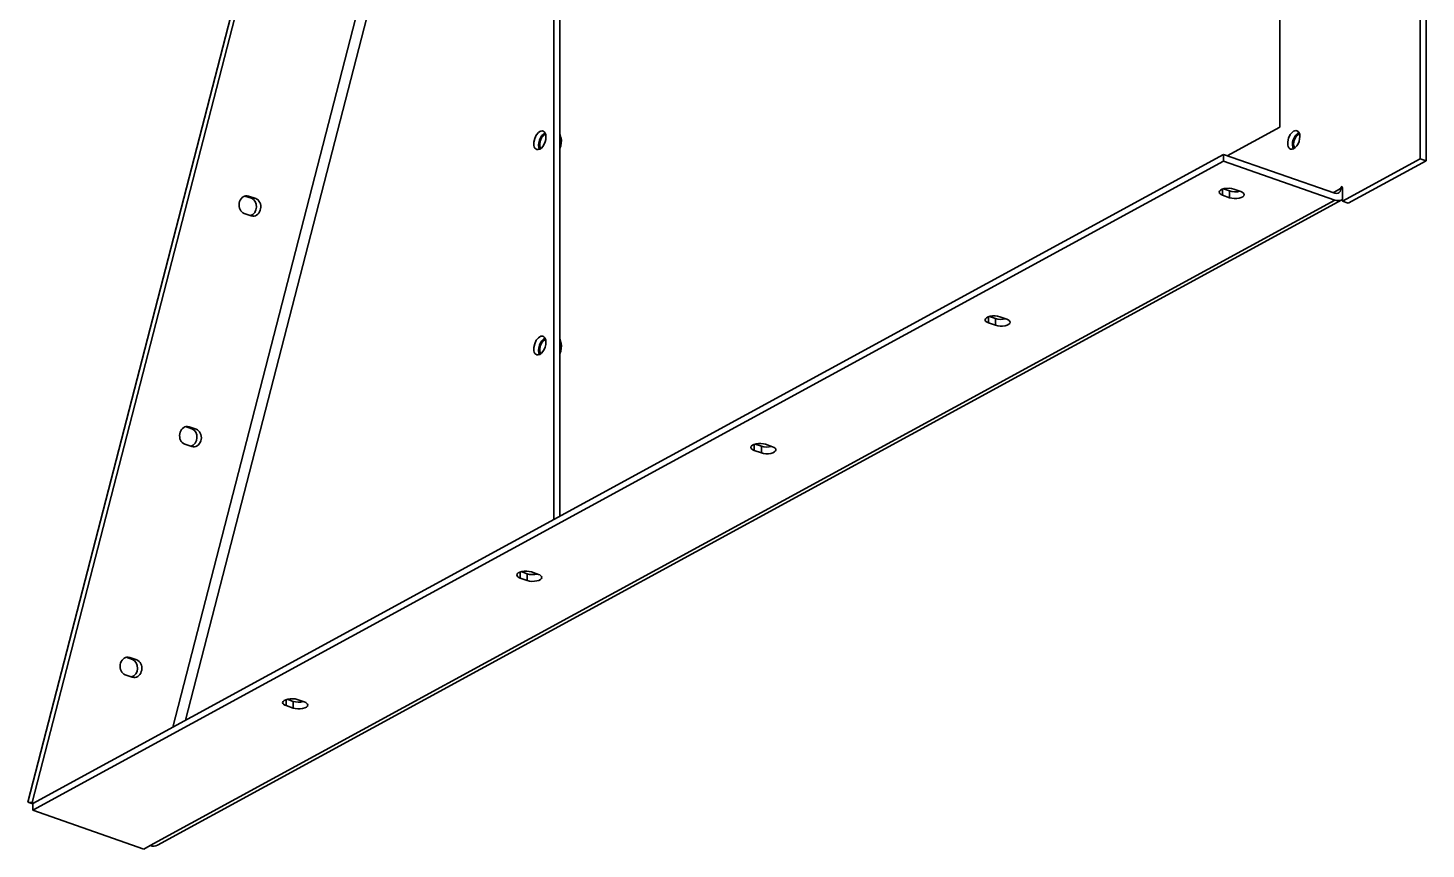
# Model space of a CAD drawing. Header units: millimetres. Extents: x 0 to 599, y 0 to 420.
# Drawn here: x 264.4 to 450.9, y 147.7 to 257.2 of the extents above; entities that cross this region are included whole.
import ezdxf

# ---------------------------------------------------------------- set-up
doc = ezdxf.new("R2010")
doc.units = ezdxf.units.MM

msp = doc.modelspace()

# ---------------------------------------------------------------- linework, layer by layer
at = {"color": 1, "lineweight": 35}
for p, q in [((431.37, 375.34), (431.37, 243.93)), ((311.86, 337.95), (264.37, 153.92)), ((312.43, 337.9), (264.94, 153.88)), ((283.71, 163.95), (327.13, 332.22)), ((328.49, 331.9), (285.38, 164.86)), ((334.54, 191.63), (334.54, 322.59)), ((335.32, 322.32), (335.32, 192.06)), ((450.11, 239.73), (450.11, 260.61)), ((450.89, 239.46), (450.89, 260.34)), ((331.97, 242.43), (332.19, 242.88)), ((332.19, 242.88), (332.48, 243.23)), ((332.48, 243.23), (332.64, 243.34)), ((332.6, 242.21), (332.75, 242.53)), ((332.64, 243.34), (332.79, 243.41)), ((332.89, 242.5), (332.71, 242.08)), ((332.75, 242.53), (332.93, 242.81)), ((332.79, 243.41), (332.95, 243.44)), ((333.02, 242.67), (332.89, 242.5)), ((332.93, 242.81), (333.15, 243.02)), ((332.95, 243.44), (333.09, 243.41)), ((333.16, 242.8), (333.02, 242.67)), ((333.09, 243.41), (333.25, 243.31)), ((333.15, 243.02), (333.37, 243.15)), ((333.3, 242.9), (333.16, 242.8)), ((333.25, 243.31), (333.37, 243.14)), ((333.44, 242.94), (333.3, 242.9)), ((333.37, 243.14), (333.45, 242.91)), ((333.45, 242.91), (333.48, 242.63)), ((333.48, 242.63), (333.45, 242.31)), ((335.32, 243.08), (335.47, 242.58)), ((335.47, 242.58), (335.51, 242.25)), ((335.49, 242.46), (335.47, 242.58)), ((335.49, 242.46), (335.48, 242.51)), ((431.37, 243.93), (424.37, 240.12)), ((432.44, 242), (432.55, 242.49)), ((432.55, 242.49), (432.77, 242.94)), ((432.77, 242.94), (433.05, 243.28)), ((433.05, 243.28), (433.21, 243.4)), ((433.18, 242.27), (433.32, 242.59)), ((433.21, 243.4), (433.37, 243.47)), ((433.47, 242.56), (433.28, 242.14)), ((433.32, 242.59), (433.51, 242.87)), ((433.37, 243.47), (433.52, 243.5)), ((433.59, 242.73), (433.47, 242.56)), ((433.51, 242.87), (433.72, 243.08)), ((433.52, 243.5), (433.67, 243.47)), ((433.73, 242.86), (433.59, 242.73)), ((433.67, 243.47), (433.83, 243.37)), ((433.72, 243.08), (433.95, 243.21)), ((433.88, 242.95), (433.73, 242.86)), ((433.83, 243.37), (433.95, 243.2)), ((434.02, 243), (433.88, 242.95)), ((433.95, 243.2), (434.03, 242.97)), ((434.05, 242.69), (434.02, 242.37)), ((434.03, 242.97), (434.05, 242.69)), ((331.86, 241.94), (331.97, 242.43)), ((331.87, 241.49), (331.86, 241.94)), ((331.92, 241.3), (331.87, 241.49)), ((332, 241.14), (331.92, 241.3)), ((332.11, 241.03), (332, 241.14)), ((332.24, 240.96), (332.11, 241.03)), ((332.43, 240.94), (332.24, 240.96)), ((332.64, 241.01), (332.43, 240.94)), ((332.48, 241.53), (332.51, 241.86)), ((332.52, 241.23), (332.48, 241.53)), ((332.51, 241.86), (332.6, 242.21)), ((332.62, 240.99), (332.52, 241.23)), ((332.71, 242.08), (332.64, 241.64)), ((332.64, 241.64), (332.68, 241.33)), ((332.86, 241.16), (332.64, 241.01)), ((332.68, 241.33), (332.81, 241.11)), ((333.06, 241.38), (332.86, 241.16)), ((333.23, 241.66), (333.06, 241.38)), ((333.36, 241.98), (333.23, 241.66)), ((333.45, 242.31), (333.36, 241.98)), ((335.44, 241.65), (335.32, 241.34)), ((335.32, 241.09), (335.44, 241.44)), ((335.51, 241.95), (335.44, 241.65)), ((335.44, 241.44), (335.51, 241.8)), ((335.53, 242.15), (335.49, 242.46)), ((335.51, 242.25), (335.51, 241.95)), ((335.51, 241.8), (335.53, 242.15)), ((432.45, 241.55), (432.44, 242)), ((432.5, 241.36), (432.45, 241.55)), ((432.58, 241.2), (432.5, 241.36)), ((432.69, 241.09), (432.58, 241.2)), ((432.81, 241.02), (432.69, 241.09)), ((433.01, 241), (432.81, 241.02)), ((433.22, 241.07), (433.01, 241)), ((433.06, 241.59), (433.09, 241.92)), ((433.1, 241.29), (433.06, 241.59)), ((433.09, 241.92), (433.18, 242.27)), ((433.19, 241.05), (433.1, 241.29)), ((433.28, 242.14), (433.22, 241.7)), ((433.22, 241.7), (433.26, 241.39)), ((433.43, 241.22), (433.22, 241.07)), ((433.26, 241.39), (433.38, 241.17)), ((433.63, 241.44), (433.43, 241.22)), ((433.81, 241.72), (433.63, 241.44)), ((433.94, 242.03), (433.81, 241.72)), ((434.02, 242.37), (433.94, 242.03)), ((265.01, 153.76), (423.87, 240.29)), ((265.01, 152.86), (423.87, 239.39)), ((423.87, 240.29), (423.87, 239.39)), ((423.87, 240.29), (438.71, 235.12)), ((423.87, 239.39), (438.71, 234.22)), ((439.74, 234.08), (450.11, 239.73)), ((440.52, 233.81), (450.89, 239.46)), ((450.11, 239.73), (450.89, 239.46)), ((423.29, 235.27), (423.34, 235.41)), ((423.32, 235.15), (423.29, 235.27)), ((423.41, 235.04), (423.32, 235.15)), ((423.34, 235.41), (423.48, 235.55)), ((423.55, 234.94), (423.41, 235.04)), ((423.48, 235.55), (423.69, 235.66)), ((423.69, 235.66), (423.97, 235.74)), ((423.74, 234.86), (423.74, 235.68)), ((423.87, 235.72), (424.68, 235.43)), ((423.97, 235.74), (424.29, 235.78)), ((424.29, 235.78), (424.63, 235.79)), ((424.63, 235.79), (424.95, 235.75)), ((424.68, 235.43), (425, 235.35)), ((424.68, 234.53), (424.68, 235.43)), ((424.95, 235.75), (425.24, 235.68)), ((425, 235.35), (425.35, 235.32)), ((425.24, 235.68), (426.18, 235.35)), ((425.35, 235.32), (425.72, 235.33)), ((425.72, 235.33), (426.05, 235.39)), ((426.18, 235.35), (426.37, 235.27)), ((426.37, 235.27), (426.51, 235.17)), ((426.51, 235.17), (426.6, 235.06)), ((426.6, 235.06), (426.63, 234.94)), ((438.48, 235.2), (439.49, 235.75)), ((438.71, 235.12), (438.96, 235.08)), ((438.96, 235.08), (439.18, 235.14)), ((439.18, 235.14), (439.31, 235.24)), ((439.31, 235.24), (439.41, 235.38)), ((439.41, 235.38), (439.47, 235.55)), ((439.47, 235.55), (439.49, 235.75)), ((439.49, 235.75), (439.55, 235.94)), ((439.49, 235.75), (439.74, 235.66)), ((439.55, 235.94), (439.61, 236)), ((439.61, 236), (439.68, 236.01)), ((439.68, 236.01), (439.72, 235.96)), ((439.72, 235.96), (439.74, 235.88)), ((439.74, 235.88), (439.74, 234.08)), ((280.69, 148.15), (438.71, 234.22)), ((281.64, 148.19), (439.66, 234.26)), ((292.53, 233.58), (292.55, 233.8)), ((292.54, 233.36), (292.53, 233.58)), ((292.59, 233.15), (292.54, 233.36)), ((292.55, 233.8), (292.6, 234.01)), ((292.67, 232.96), (292.59, 233.15)), ((292.6, 234.01), (292.69, 234.21)), ((292.69, 234.21), (292.8, 234.38)), ((292.8, 234.38), (292.93, 234.54)), ((292.93, 234.54), (293.08, 234.66)), ((293.08, 234.66), (293.25, 234.74)), ((293.25, 234.74), (293.43, 234.79)), ((294.18, 234.47), (293.32, 234.76)), ((293.4, 234.78), (293.81, 234.75)), ((293.43, 234.79), (293.61, 234.79)), ((293.61, 234.79), (293.81, 234.75)), ((293.81, 234.75), (294.75, 234.42)), ((294.46, 234.3), (294.18, 234.47)), ((294.18, 234.47), (294.75, 234.42)), ((294.69, 234.02), (294.46, 234.3)), ((294.82, 233.67), (294.69, 234.02)), ((294.75, 234.42), (294.91, 234.34)), ((294.79, 232.9), (294.86, 233.28)), ((294.86, 233.28), (294.82, 233.67)), ((294.91, 234.34), (295.06, 234.23)), ((295.06, 234.23), (295.19, 234.08)), ((295.19, 234.08), (295.3, 233.91)), ((295.3, 233.91), (295.38, 233.71)), ((295.38, 233.71), (295.42, 233.5)), ((295.43, 233.28), (295.41, 233.07)), ((295.42, 233.5), (295.43, 233.28)), ((423.74, 234.86), (423.55, 234.94)), ((424.68, 234.53), (423.74, 234.86)), ((424.97, 234.46), (424.68, 234.53)), ((425.3, 234.42), (424.97, 234.46)), ((425.63, 234.43), (425.3, 234.42)), ((425.95, 234.47), (425.63, 234.43)), ((426.23, 234.55), (425.95, 234.47)), ((426.45, 234.66), (426.23, 234.55)), ((426.58, 234.8), (426.45, 234.66)), ((426.63, 234.94), (426.58, 234.8)), ((438.71, 234.22), (438.96, 234.16)), ((438.96, 234.16), (439.21, 234.14)), ((439.21, 234.14), (439.45, 234.18)), ((439.45, 234.18), (439.66, 234.26)), ((439.66, 234.26), (439.74, 234.31)), ((439.74, 234.08), (440.52, 233.81)), ((292.77, 232.78), (292.67, 232.96)), ((292.9, 232.63), (292.77, 232.78)), ((293.05, 232.52), (292.9, 232.63)), ((293.22, 232.44), (293.05, 232.52)), ((294.15, 232.11), (293.22, 232.44)), ((294.07, 232.14), (294.37, 232.29)), ((294.36, 232.07), (294.15, 232.11)), ((294.54, 232.08), (294.36, 232.07)), ((294.37, 232.29), (294.62, 232.55)), ((294.71, 232.12), (294.54, 232.08)), ((294.62, 232.55), (294.79, 232.9)), ((294.88, 232.21), (294.71, 232.12)), ((295.04, 232.33), (294.88, 232.21)), ((295.17, 232.48), (295.04, 232.33)), ((295.28, 232.66), (295.17, 232.48)), ((295.36, 232.85), (295.28, 232.66)), ((295.41, 233.07), (295.36, 232.85)), ((392.06, 218.25), (392.11, 218.4)), ((392.09, 218.14), (392.06, 218.25)), ((392.11, 218.4), (392.24, 218.53)), ((392.24, 218.53), (392.46, 218.64)), ((392.46, 218.64), (392.74, 218.73)), ((392.51, 217.85), (392.51, 218.66)), ((392.64, 218.7), (393.45, 218.42)), ((392.74, 218.73), (393.06, 218.77)), ((393.06, 218.77), (393.39, 218.77)), ((393.39, 218.77), (393.72, 218.74)), ((393.45, 218.42), (393.76, 218.34)), ((393.45, 217.52), (393.45, 218.42)), ((393.72, 218.74), (394.01, 218.66)), ((393.76, 218.34), (394.12, 218.31)), ((394.01, 218.66), (394.95, 218.34)), ((394.12, 218.31), (394.48, 218.32)), ((394.48, 218.32), (394.82, 218.38)), ((394.95, 218.34), (395.14, 218.25)), ((395.14, 218.25), (395.28, 218.15)), ((392.18, 218.03), (392.09, 218.14)), ((392.32, 217.93), (392.18, 218.03)), ((392.51, 217.85), (392.32, 217.93)), ((393.45, 217.52), (392.51, 217.85)), ((393.74, 217.45), (393.45, 217.52)), ((394.06, 217.41), (393.74, 217.45)), ((394.4, 217.41), (394.06, 217.41)), ((394.72, 217.46), (394.4, 217.41)), ((395, 217.54), (394.72, 217.46)), ((395.21, 217.65), (395, 217.54)), ((395.35, 217.78), (395.21, 217.65)), ((395.28, 218.15), (395.37, 218.04)), ((395.4, 217.93), (395.35, 217.78)), ((395.37, 218.04), (395.4, 217.93)), ((331.86, 214.58), (331.97, 215.07)), ((331.87, 214.13), (331.86, 214.58)), ((331.97, 215.07), (332.19, 215.52)), ((332.19, 215.52), (332.48, 215.86)), ((332.48, 215.86), (332.64, 215.98)), ((332.48, 214.17), (332.51, 214.5)), ((332.51, 214.5), (332.6, 214.85)), ((332.6, 214.85), (332.75, 215.17)), ((332.64, 215.98), (332.79, 216.05)), ((332.71, 214.72), (332.64, 214.28)), ((332.89, 215.13), (332.71, 214.72)), ((332.75, 215.17), (332.93, 215.45)), ((332.79, 216.05), (332.95, 216.08)), ((333.02, 215.31), (332.89, 215.13)), ((332.93, 215.45), (333.15, 215.66)), ((332.95, 216.08), (333.09, 216.05)), ((333.16, 215.44), (333.02, 215.31)), ((333.09, 216.05), (333.25, 215.95)), ((333.15, 215.66), (333.37, 215.79)), ((333.3, 215.53), (333.16, 215.44)), ((333.36, 214.61), (333.23, 214.3)), ((333.25, 215.95), (333.37, 215.78)), ((333.44, 215.58), (333.3, 215.53)), ((333.45, 214.94), (333.36, 214.61)), ((333.37, 215.78), (333.45, 215.55)), ((333.45, 215.55), (333.48, 215.27)), ((333.48, 215.27), (333.45, 214.94)), ((335.32, 215.71), (335.47, 215.22)), ((335.51, 214.59), (335.44, 214.29)), ((335.47, 215.22), (335.51, 214.89)), ((335.49, 215.1), (335.47, 215.22)), ((335.49, 215.1), (335.48, 215.15)), ((335.53, 214.79), (335.49, 215.1)), ((335.51, 214.89), (335.51, 214.59)), ((335.51, 214.44), (335.53, 214.79)), ((331.92, 213.94), (331.87, 214.13)), ((332, 213.78), (331.92, 213.94)), ((332.11, 213.67), (332, 213.78)), ((332.24, 213.6), (332.11, 213.67)), ((332.43, 213.58), (332.24, 213.6)), ((332.64, 213.64), (332.43, 213.58)), ((332.52, 213.87), (332.48, 214.17)), ((332.62, 213.63), (332.52, 213.87)), ((332.64, 214.28), (332.68, 213.97)), ((332.86, 213.8), (332.64, 213.64)), ((332.68, 213.97), (332.81, 213.75)), ((333.06, 214.02), (332.86, 213.8)), ((333.23, 214.3), (333.06, 214.02)), ((335.44, 214.29), (335.32, 213.98)), ((335.32, 213.73), (335.44, 214.08)), ((335.44, 214.08), (335.51, 214.44)), ((284.67, 203.25), (284.75, 203.45)), ((284.75, 203.45), (284.86, 203.63)), ((284.86, 203.63), (284.99, 203.78)), ((284.99, 203.78), (285.15, 203.9)), ((285.15, 203.9), (285.31, 203.98)), ((285.31, 203.98), (285.49, 204.03)), ((286.24, 203.71), (285.39, 204.01)), ((285.46, 204.02), (285.88, 203.99)), ((285.49, 204.03), (285.67, 204.03)), ((285.67, 204.03), (285.88, 203.99)), ((285.88, 203.99), (286.81, 203.66)), ((286.53, 203.54), (286.24, 203.71)), ((286.24, 203.71), (286.81, 203.66)), ((286.75, 203.27), (286.53, 203.54)), ((286.81, 203.66), (286.98, 203.59)), ((286.98, 203.59), (287.13, 203.47)), ((287.13, 203.47), (287.26, 203.32)), ((287.26, 203.32), (287.36, 203.15)), ((284.59, 202.82), (284.61, 203.04)), ((284.61, 202.6), (284.59, 202.82)), ((284.61, 203.04), (284.67, 203.25)), ((284.65, 202.39), (284.61, 202.6)), ((284.73, 202.2), (284.65, 202.39)), ((284.83, 202.02), (284.73, 202.2)), ((284.96, 201.88), (284.83, 202.02)), ((285.11, 201.76), (284.96, 201.88)), ((285.28, 201.68), (285.11, 201.76)), ((286.22, 201.36), (285.28, 201.68)), ((286.13, 201.39), (286.43, 201.54)), ((286.43, 201.54), (286.68, 201.8)), ((286.68, 201.8), (286.85, 202.14)), ((286.89, 202.92), (286.75, 203.27)), ((286.95, 201.45), (286.78, 201.37)), ((286.85, 202.14), (286.92, 202.53)), ((286.92, 202.53), (286.89, 202.92)), ((287.1, 201.57), (286.95, 201.45)), ((287.23, 201.72), (287.1, 201.57)), ((287.34, 201.9), (287.23, 201.72)), ((287.43, 202.1), (287.34, 201.9)), ((287.36, 203.15), (287.44, 202.95)), ((287.48, 202.31), (287.43, 202.1)), ((287.44, 202.95), (287.48, 202.74)), ((287.48, 202.74), (287.5, 202.53)), ((287.5, 202.53), (287.48, 202.31)), ((360.87, 201.39), (361.01, 201.52)), ((361.01, 201.52), (361.23, 201.63)), ((361.23, 201.63), (361.5, 201.71)), ((361.27, 200.83), (361.27, 201.65)), ((361.4, 201.69), (362.21, 201.41)), ((361.5, 201.71), (361.82, 201.76)), ((361.82, 201.76), (362.16, 201.76)), ((362.16, 201.76), (362.49, 201.72)), ((362.49, 201.72), (362.77, 201.65)), ((362.77, 201.65), (363.71, 201.32)), ((286.42, 201.31), (286.22, 201.36)), ((286.6, 201.32), (286.42, 201.31)), ((286.78, 201.37), (286.6, 201.32)), ((360.82, 201.24), (360.87, 201.39)), ((360.85, 201.13), (360.82, 201.24)), ((360.94, 201.01), (360.85, 201.13)), ((361.09, 200.92), (360.94, 201.01)), ((361.27, 200.83), (361.09, 200.92)), ((362.21, 200.51), (361.27, 200.83)), ((362.21, 201.41), (362.53, 201.33)), ((362.21, 200.51), (362.21, 201.41)), ((362.5, 200.43), (362.21, 200.51)), ((362.83, 200.4), (362.5, 200.43)), ((362.53, 201.33), (362.88, 201.29)), ((363.16, 200.4), (362.83, 200.4)), ((362.88, 201.29), (363.25, 201.31)), ((363.48, 200.44), (363.16, 200.4)), ((363.25, 201.31), (363.58, 201.37)), ((363.76, 200.52), (363.48, 200.44)), ((363.71, 201.32), (363.9, 201.24)), ((363.98, 200.64), (363.76, 200.52)), ((363.9, 201.24), (364.04, 201.14)), ((364.11, 200.77), (363.98, 200.64)), ((364.04, 201.14), (364.13, 201.03)), ((364.16, 200.91), (364.11, 200.77)), ((364.13, 201.03), (364.16, 200.91)), ((329.99, 184.62), (330.27, 184.7)), ((330.17, 184.68), (330.98, 184.39)), ((330.27, 184.7), (330.59, 184.74)), ((330.59, 184.74), (330.93, 184.75)), ((330.93, 184.75), (331.25, 184.71)), ((331.25, 184.71), (331.54, 184.64)), ((329.59, 184.23), (329.64, 184.37)), ((329.62, 184.11), (329.59, 184.23)), ((329.71, 184), (329.62, 184.11)), ((329.64, 184.37), (329.77, 184.51)), ((329.85, 183.9), (329.71, 184)), ((329.77, 184.51), (329.99, 184.62)), ((330.04, 183.82), (329.85, 183.9)), ((330.04, 183.82), (330.04, 184.64)), ((330.98, 183.49), (330.04, 183.82)), ((330.98, 184.39), (331.29, 184.31)), ((330.98, 183.49), (330.98, 184.39)), ((331.27, 183.42), (330.98, 183.49)), ((331.59, 183.38), (331.27, 183.42)), ((331.29, 184.31), (331.65, 184.28)), ((331.54, 184.64), (332.48, 184.31)), ((331.93, 183.39), (331.59, 183.38)), ((331.65, 184.28), (332.01, 184.29)), ((332.25, 183.43), (331.93, 183.39)), ((332.01, 184.29), (332.35, 184.35)), ((332.53, 183.51), (332.25, 183.43)), ((332.48, 184.31), (332.67, 184.23)), ((332.74, 183.62), (332.53, 183.51)), ((332.67, 184.23), (332.81, 184.13)), ((332.88, 183.76), (332.74, 183.62)), ((332.81, 184.13), (332.9, 184.02)), ((332.93, 183.9), (332.88, 183.76)), ((332.9, 184.02), (332.93, 183.9)), ((276.66, 172.06), (276.68, 172.28)), ((276.67, 171.85), (276.66, 172.06)), ((276.72, 171.64), (276.67, 171.85)), ((276.68, 172.28), (276.73, 172.49)), ((276.79, 171.44), (276.72, 171.64)), ((276.73, 172.49), (276.81, 172.69)), ((276.81, 172.69), (276.92, 172.87)), ((276.92, 172.87), (277.06, 173.02)), ((277.06, 173.02), (277.21, 173.14)), ((277.21, 173.14), (277.38, 173.22)), ((277.38, 173.22), (277.56, 173.27)), ((278.3, 172.95), (277.45, 173.25)), ((277.53, 173.27), (277.94, 173.23)), ((277.56, 173.27), (277.73, 173.28)), ((277.73, 173.28), (277.94, 173.23)), ((277.94, 173.23), (278.88, 172.91)), ((278.59, 172.78), (278.3, 172.95)), ((278.3, 172.95), (278.88, 172.91)), ((278.81, 172.51), (278.59, 172.78)), ((278.95, 172.16), (278.81, 172.51)), ((278.88, 172.91), (279.04, 172.83)), ((278.92, 171.38), (278.99, 171.77)), ((278.99, 171.77), (278.95, 172.16)), ((279.04, 172.83), (279.19, 172.71)), ((279.19, 172.71), (279.32, 172.57)), ((279.32, 172.57), (279.43, 172.39)), ((279.43, 172.39), (279.5, 172.2)), ((279.5, 172.2), (279.55, 171.99)), ((279.56, 171.77), (279.54, 171.55)), ((279.55, 171.99), (279.56, 171.77)), ((276.9, 171.27), (276.79, 171.44)), ((277.03, 171.12), (276.9, 171.27)), ((277.18, 171), (277.03, 171.12)), ((277.34, 170.93), (277.18, 171)), ((278.28, 170.6), (277.34, 170.93)), ((278.19, 170.63), (278.5, 170.78)), ((278.48, 170.56), (278.28, 170.6)), ((278.66, 170.56), (278.48, 170.56)), ((278.5, 170.78), (278.75, 171.04)), ((278.84, 170.61), (278.66, 170.56)), ((278.75, 171.04), (278.92, 171.38)), ((279.01, 170.69), (278.84, 170.61)), ((279.16, 170.81), (279.01, 170.69)), ((279.3, 170.96), (279.16, 170.81)), ((279.41, 171.14), (279.3, 170.96)), ((279.49, 171.34), (279.41, 171.14)), ((279.54, 171.55), (279.49, 171.34)), ((298.35, 167.21), (298.4, 167.36)), ((298.38, 167.1), (298.35, 167.21)), ((298.47, 166.99), (298.38, 167.1)), ((298.4, 167.36), (298.54, 167.49)), ((298.62, 166.89), (298.47, 166.99)), ((298.54, 167.49), (298.76, 167.6)), ((298.81, 166.81), (298.62, 166.89)), ((298.76, 167.6), (299.04, 167.69)), ((298.81, 166.81), (298.81, 167.62)), ((299.74, 166.48), (298.81, 166.81)), ((298.93, 167.66), (299.74, 167.38)), ((299.04, 167.69), (299.36, 167.73)), ((299.36, 167.73), (299.69, 167.73)), ((299.69, 167.73), (300.02, 167.7)), ((299.74, 167.38), (300.06, 167.3)), ((299.74, 166.48), (299.74, 167.38)), ((300.03, 166.41), (299.74, 166.48)), ((300.02, 167.7), (300.3, 167.62)), ((300.36, 166.37), (300.03, 166.41)), ((300.06, 167.3), (300.41, 167.27)), ((300.3, 167.62), (301.24, 167.3)), ((300.69, 166.37), (300.36, 166.37)), ((300.41, 167.27), (300.78, 167.28)), ((301.01, 166.42), (300.69, 166.37)), ((300.78, 167.28), (301.11, 167.34)), ((301.29, 166.5), (301.01, 166.42)), ((301.24, 167.3), (301.43, 167.21)), ((301.51, 166.61), (301.29, 166.5)), ((301.43, 167.21), (301.57, 167.11)), ((301.65, 166.74), (301.51, 166.61)), ((301.57, 167.11), (301.66, 167)), ((301.69, 166.89), (301.65, 166.74)), ((301.66, 167), (301.69, 166.89)), ((264.37, 153.92), (265.01, 153.7)), ((264.94, 153.88), (264.37, 153.92)), ((265.11, 153.82), (264.94, 153.88)), ((265.01, 153.76), (265.01, 152.86)), ((279.85, 147.69), (265.01, 152.86)), ((280.69, 148.15), (279.85, 147.69)), ((280.94, 148.08), (280.69, 148.15)), ((281.19, 148.07), (280.94, 148.08)), ((281.43, 148.1), (281.19, 148.07)), ((281.64, 148.19), (281.43, 148.1))]:
    msp.add_line(p, q, dxfattribs=at)

doc.saveas('drawing.dxf')
